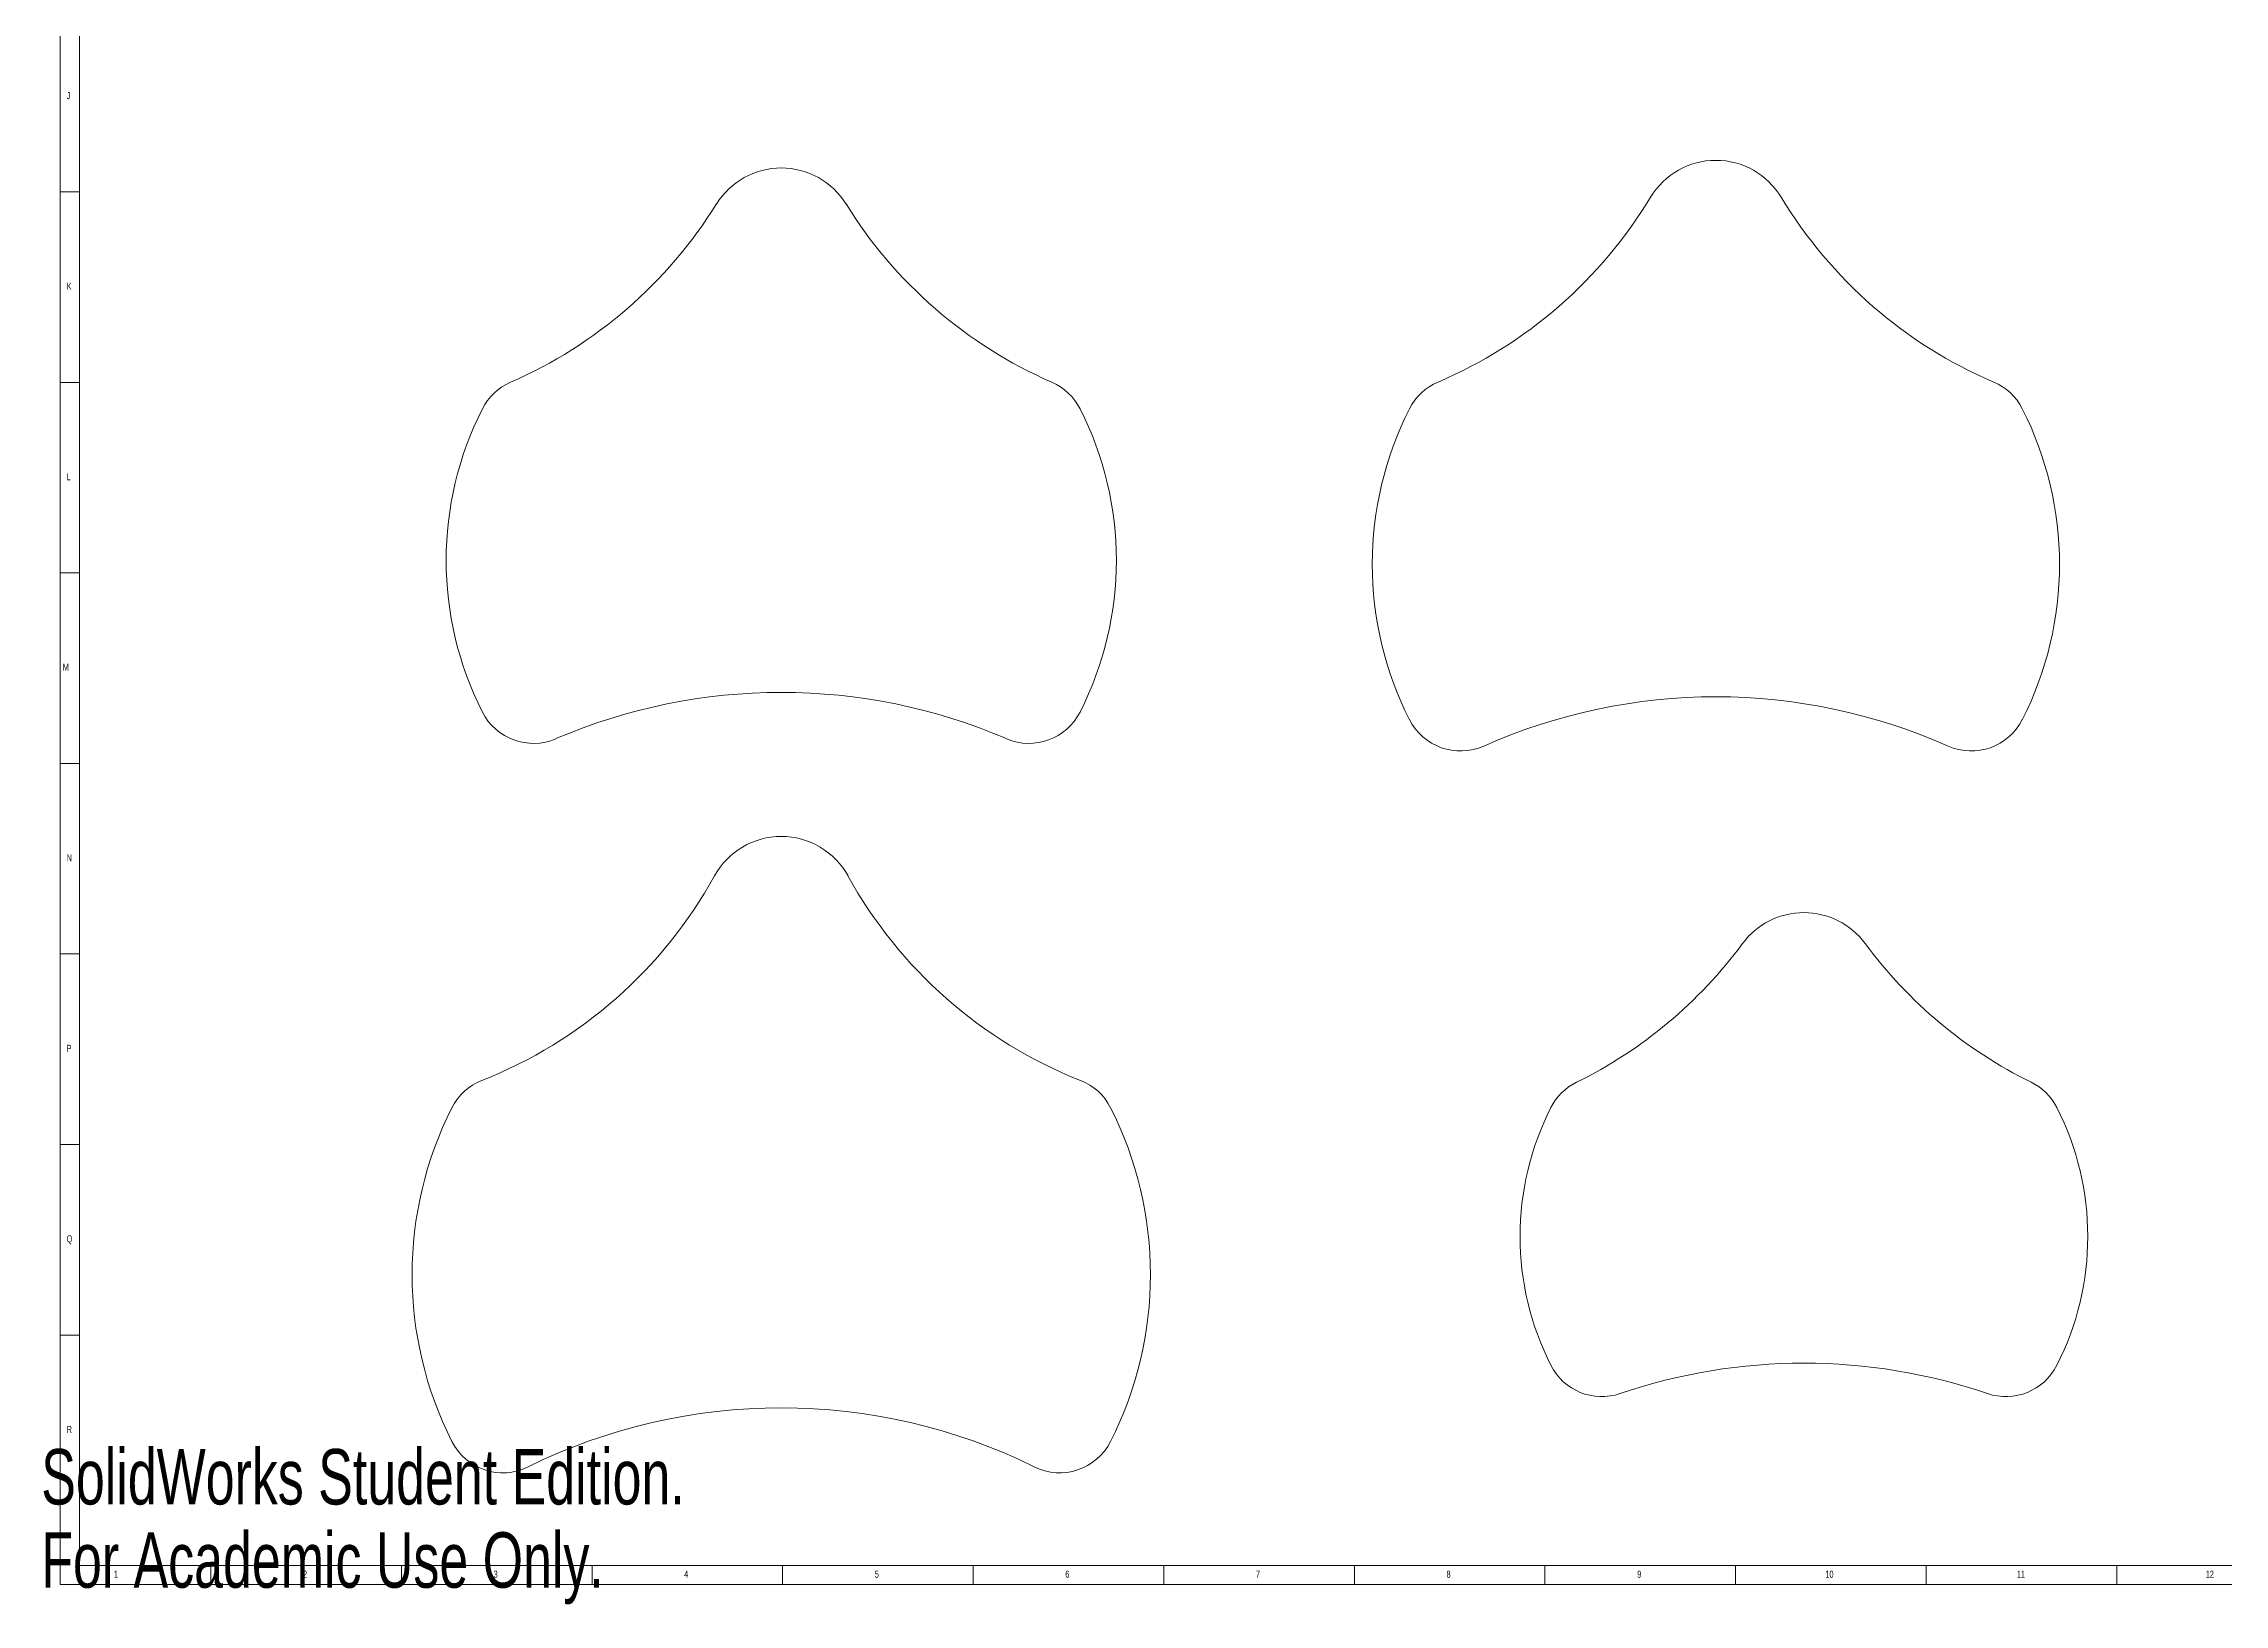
# Model space of a CAD drawing. Header units: inches. Extents: x 0 to 46.6, y 0 to 32.9.
# Drawn here: x 0.02 to 22.55, y -0.01 to 16.12 of the extents above; entities that cross this region are included whole.
import ezdxf

# ---------------------------------------------------------------- set-up
doc = ezdxf.new("R2010")
doc.units = ezdxf.units.IN
doc.header["$MEASUREMENT"] = 0
doc.styles.add('SLDTEXTSTYLE0', font='TXT', dxfattribs={"width": 0.75})
doc.styles.add('SLDTEXTSTYLE3', font='TXT', dxfattribs={"width": 0.7})

msp = doc.modelspace()

# ---------------------------------------------------------------- linework, layer by layer
at = {"color": 7, "linetype": 'Continuous', "lineweight": 0}
for p, q in [((0.197, 32.913), (0.197, 0.197)), ((0.394, 32.717), (0.394, 0.394)), ((0.394, 14.587), (0.197, 14.587)), ((0.197, 12.618), (0.394, 12.618)), ((0.394, 10.65), (0.197, 10.65)), ((0.197, 8.681), (0.394, 8.681)), ((0.394, 6.713), (0.197, 6.713)), ((0.197, 4.744), (0.394, 4.744)), ((0.394, 2.776), (0.197, 2.776)), ((0.394, 0.394), (39.244, 0.394)), ((1.752, 0.197), (1.752, 0.394)), ((3.72, 0.394), (3.72, 0.197)), ((5.689, 0.197), (5.689, 0.394)), ((7.657, 0.394), (7.657, 0.197)), ((9.626, 0.197), (9.626, 0.394)), ((11.594, 0.394), (11.594, 0.197)), ((13.563, 0.197), (13.563, 0.394)), ((15.531, 0.394), (15.531, 0.197)), ((17.5, 0.197), (17.5, 0.394)), ((19.469, 0.394), (19.469, 0.197)), ((21.437, 0.197), (21.437, 0.394)), ((0.197, 0.197), (46.614, 0.197))]:
    msp.add_line(p, q, dxfattribs=at)
at = {"color": 7, "linetype": 'Continuous', "lineweight": 15}
for centre, radius, start, end in [((17.296, 14.125), 0.787, 31.0349, 148.9651), ((7.643, 14.046), 0.787, 31.7751, 148.2249), ((2.957, 16.949), 4.724, 293.5861, 328.2249), ((12.328, 16.949), 4.724, 211.7751, 246.4139), ((12.573, 16.967), 4.724, 293.0972, 328.9651), ((22.019, 16.967), 4.724, 211.0349, 246.9028), ((5.083, 12.078), 0.591, 113.5861, 153.0834), ((10.202, 12.078), 0.591, 26.9166, 66.4139), ((14.658, 12.078), 0.591, 113.0972, 153.0939), ((19.934, 12.078), 0.591, 26.9061, 66.9028), ((7.643, 10.779), 3.461, 153.0834, 206.9166), ((7.643, 10.779), 3.461, 333.0834, 26.9166), ((17.296, 10.739), 3.549, 153.0939, 206.9061), ((17.296, 10.739), 3.549, 333.0939, 26.9061), ((7.643, 3.509), 5.906, 66.8002, 113.1998), ((17.296, 3.464), 5.906, 66.0424, 113.9576), ((5.083, 9.479), 0.591, 206.9166, 293.1998), ((10.202, 9.479), 0.591, 246.8002, 333.0834), ((14.658, 9.401), 0.591, 206.9061, 293.9576), ((19.934, 9.401), 0.591, 246.0424, 333.0939), ((7.643, 7.14), 0.787, 28.8477, 151.1523), ((2.815, 9.799), 4.724, 291.568, 331.1523), ((12.47, 9.799), 4.724, 208.8477, 248.432), ((18.205, 6.353), 0.787, 36.4087, 143.5913), ((13.769, 9.624), 4.724, 296.2327, 323.5913), ((22.641, 9.624), 4.724, 216.4087, 243.7673), ((4.768, 4.857), 0.591, 111.568, 153.1219), ((10.517, 4.857), 0.591, 26.8781, 68.432), ((16.118, 4.857), 0.591, 116.2327, 153.0042), ((20.291, 4.857), 0.591, 26.9958, 63.7673), ((7.643, 3.4), 3.813, 153.1219, 206.8781), ((7.643, 3.4), 3.813, 333.1219, 26.8781), ((18.205, 3.794), 2.932, 153.0042, 206.9958), ((18.205, 3.794), 2.932, 333.0042, 26.9958), ((18.205, -3.421), 5.906, 71.2638, 108.7362), ((16.118, 2.731), 0.591, 206.9958, 288.7362), ((20.291, 2.731), 0.591, 251.2638, 333.0042), ((7.643, -3.882), 5.906, 63.7413, 116.2587), ((4.768, 1.943), 0.591, 206.8781, 296.2587), ((10.517, 1.943), 0.591, 243.7413, 333.1219)]:
    msp.add_arc(centre, radius, start, end, dxfattribs=at)

# ---------------------------------------------------------------- texts
at = {"color": 7, "linetype": 'Continuous', "lineweight": 0, "char_height": 0.0729, "attachment_point": 1, "style": 'SLDTEXTSTYLE0'}
for s, insert in [('J', (0.262, 15.617)), ('K', (0.262, 13.648)), ('L', (0.262, 11.68)), ('M', (0.222, 9.711)), ('N', (0.262, 7.743)), ('P', (0.262, 5.774)), ('Q', (0.262, 3.806)), ('R', (0.262, 1.837)), ('1', (0.751, 0.341)), ('2', (2.703, 0.341)), ('3', (4.672, 0.341)), ('4', (6.64, 0.341)), ('5', (8.609, 0.341)), ('6', (10.577, 0.341)), ('7', (12.546, 0.341)), ('8', (14.514, 0.341)), ('9', (16.483, 0.341)), ('10', (18.427, 0.341)), ('11', (20.404, 0.341)), ('12', (22.356, 0.341))]:
    msp.add_mtext(s, dxfattribs=dict(at, insert=insert))
at = {"color": 7, "linetype": 'Continuous', "char_height": 0.57281, "attachment_point": 1, "style": 'SLDTEXTSTYLE3'}
for s, insert in [('SolidWorks Student Edition.', (0, 1.598)), ('For Academic Use Only.', (0, 0.738))]:
    msp.add_mtext(s, dxfattribs=dict(at, insert=insert))

doc.saveas('drawing.dxf')
